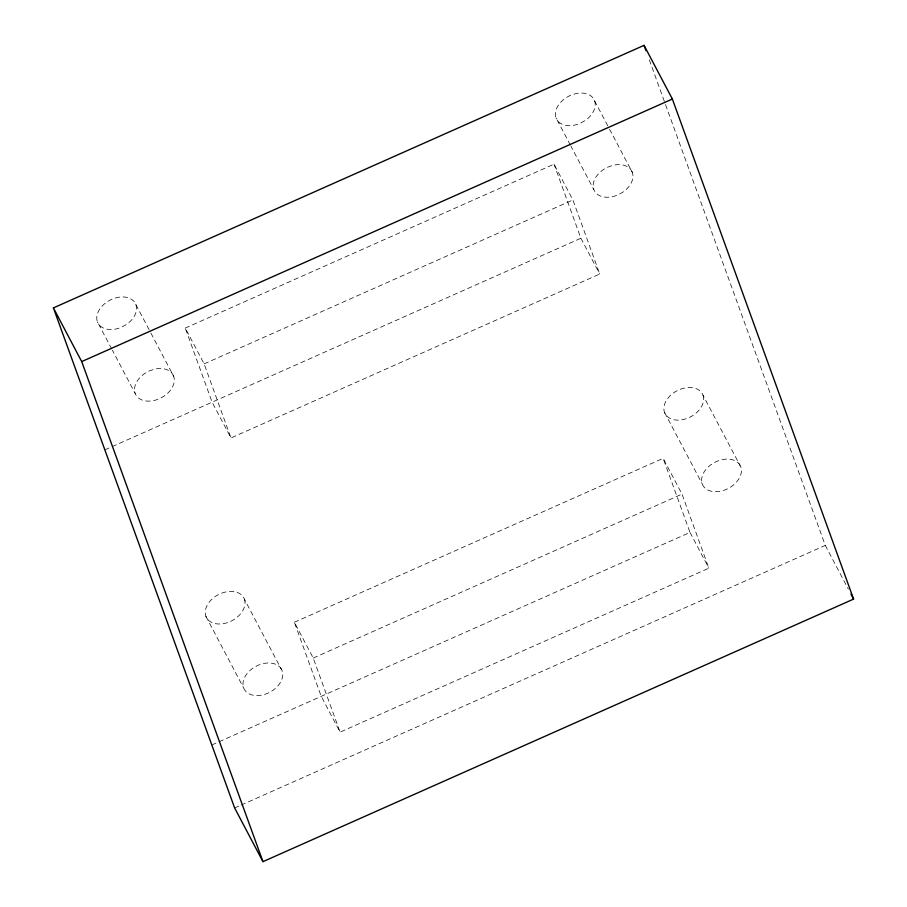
<?xml version="1.0" encoding="UTF-8"?>
<svg xmlns="http://www.w3.org/2000/svg" width="907" height="907" viewBox="0 0 907 907"><rect width="100%" height="100%" fill="white"/><g stroke="black" fill="none" stroke-linecap="round" stroke-linejoin="round"><path stroke-width="0.68" stroke-dasharray="4.54 3.4" d="M185.255 328.096L554.03 164.167L572.895 199.959L599.742 274.039L230.979 437.968L212.113 402.175L185.255 328.096L204.132 363.888L230.979 437.968M204.132 363.888L572.895 199.959M104.849 449.861L580.877 238.246L554.03 164.167M294.378 622.259L663.142 458.33L682.019 494.122L708.866 568.201L340.102 732.13L321.225 696.338L294.378 622.259L313.244 658.051L340.102 732.13M313.244 658.051L682.019 494.122M211.819 744.976L690 532.42L663.142 458.33M234.641 807.967L239.811 805.665M241.103 805.099L825.291 545.413L648.868 58.649M570.367 145.075L556.048 117.921A21.133 14.705 -27.8 0 1 570.276 95.473L575.435 93.727A21.133 14.705 -27.8 0 1 594.573 100.802L608.88 127.944M609.538 129.179L632.315 172.375A21.133 14.705 -27.8 0 1 622.894 192.137L618.086 194.835A21.133 14.705 -27.8 0 1 593.79 189.495L571.013 146.31M825.291 545.413L848.328 589.108M703.038 395.259A21.133 14.705 -27.8 0 1 678.504 420.122A21.133 14.705 -27.8 0 1 669.785 396.064A21.133 14.705 -27.8 0 1 703.038 395.259L740.77 466.833A21.133 14.705 -27.8 0 1 716.247 491.707A21.133 14.705 -27.8 0 1 707.528 467.649A21.133 14.705 -27.8 0 1 740.77 466.833M580.877 238.246L599.742 274.039M664.514 412.379L702.256 483.953M690 532.42L708.866 568.201M111.708 348.957L97.4 321.804A21.133 14.705 -27.8 0 1 111.629 299.355L116.776 297.609A21.133 14.705 -27.8 0 1 135.914 304.684L150.233 331.826M150.891 333.062L173.656 376.258A21.133 14.705 -27.8 0 1 164.246 396.019L159.428 398.717A21.133 14.705 -27.8 0 1 135.143 393.389L112.366 350.193M244.38 599.142A21.133 14.705 -27.8 0 1 219.857 624.005A21.133 14.705 -27.8 0 1 211.127 599.946A21.133 14.705 -27.8 0 1 244.38 599.142L282.122 670.715A21.133 14.705 -27.8 0 1 257.588 695.59A21.133 14.705 -27.8 0 1 248.869 671.531A21.133 14.705 -27.8 0 1 282.122 670.715M205.866 616.261L243.598 687.835M135.914 304.684A21.133 14.705 -27.8 0 1 126.504 324.445L121.697 327.132A21.133 14.705 -27.8 0 1 97.4 321.804M594.573 100.802A21.133 14.705 -27.8 0 1 585.162 120.563L580.344 123.25A21.133 14.705 -27.8 0 1 556.048 117.921M632.315 172.375A21.133 14.705 -27.8 0 0 613.166 165.301L608.019 167.047A21.133 14.705 -27.8 0 0 593.79 189.495M173.656 376.258A21.133 14.705 -27.8 0 0 154.519 369.183L149.36 370.929A21.133 14.705 -27.8 0 0 135.143 393.389"/><path stroke-width="1.36" d="M53.4 307.904L644.049 45.35L672.359 99.033L853.6 599.096L262.951 861.65L234.641 807.967L53.4 307.904L81.709 361.587L262.951 861.65M81.709 361.587L672.359 99.033M850.959 594.096L853.6 599.096M644.049 45.35L645.977 50.667"/></g></svg>
